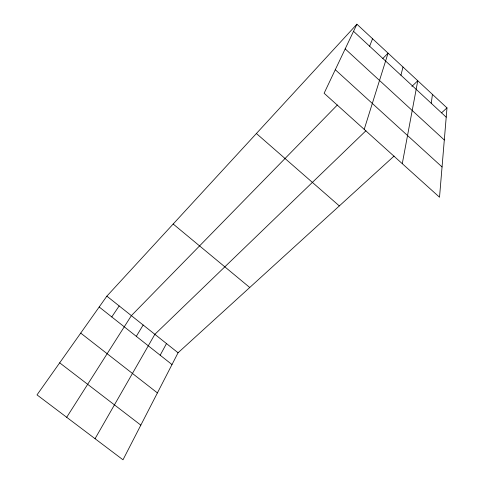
<?xml version="1.0" encoding="UTF-8"?>
<svg xmlns="http://www.w3.org/2000/svg" width="484" height="484" viewBox="0 0 484 484"><rect width="100%" height="100%" fill="white"/><g stroke="black" fill="none" stroke-linecap="round" stroke-linejoin="round"><path stroke-width="0.73" d="M446.986 107.896L439.52 197.23L324.117 93.243L356.908 24.2L446.986 107.896L441.535 112.857M431.256 103.304L432.442 94.38M402.271 163.671L417.771 80.755L411.896 86.418M400.952 75.238L402.978 67.01M364.21 129.373L388.059 53.143L382.832 58.491M369.637 46.234L372.553 38.738M394.073 156.072L178.064 352.769L122.996 459.8L37.014 394.884L106.861 296.147L356.908 24.2M160.174 355.22L166.496 343.573M95.052 438.704L154.862 334.323L365.952 130.728M136.306 336.35L143.155 325.012M66.689 417.287L131.376 315.641L337.378 104.974M111.768 316.941L119.161 305.93M59.689 362.831L140.832 425.14M80.719 333.101L157.403 392.917M99.19 306.995L171.995 364.561M106.861 296.147L178.064 352.769M173.181 224.019L249.75 287.496M256.405 133.505L339.338 205.918M335.279 69.726L442.049 166.95M345.177 48.89L444.3 139.991M353.526 31.315L446.212 117.158"/></g></svg>
